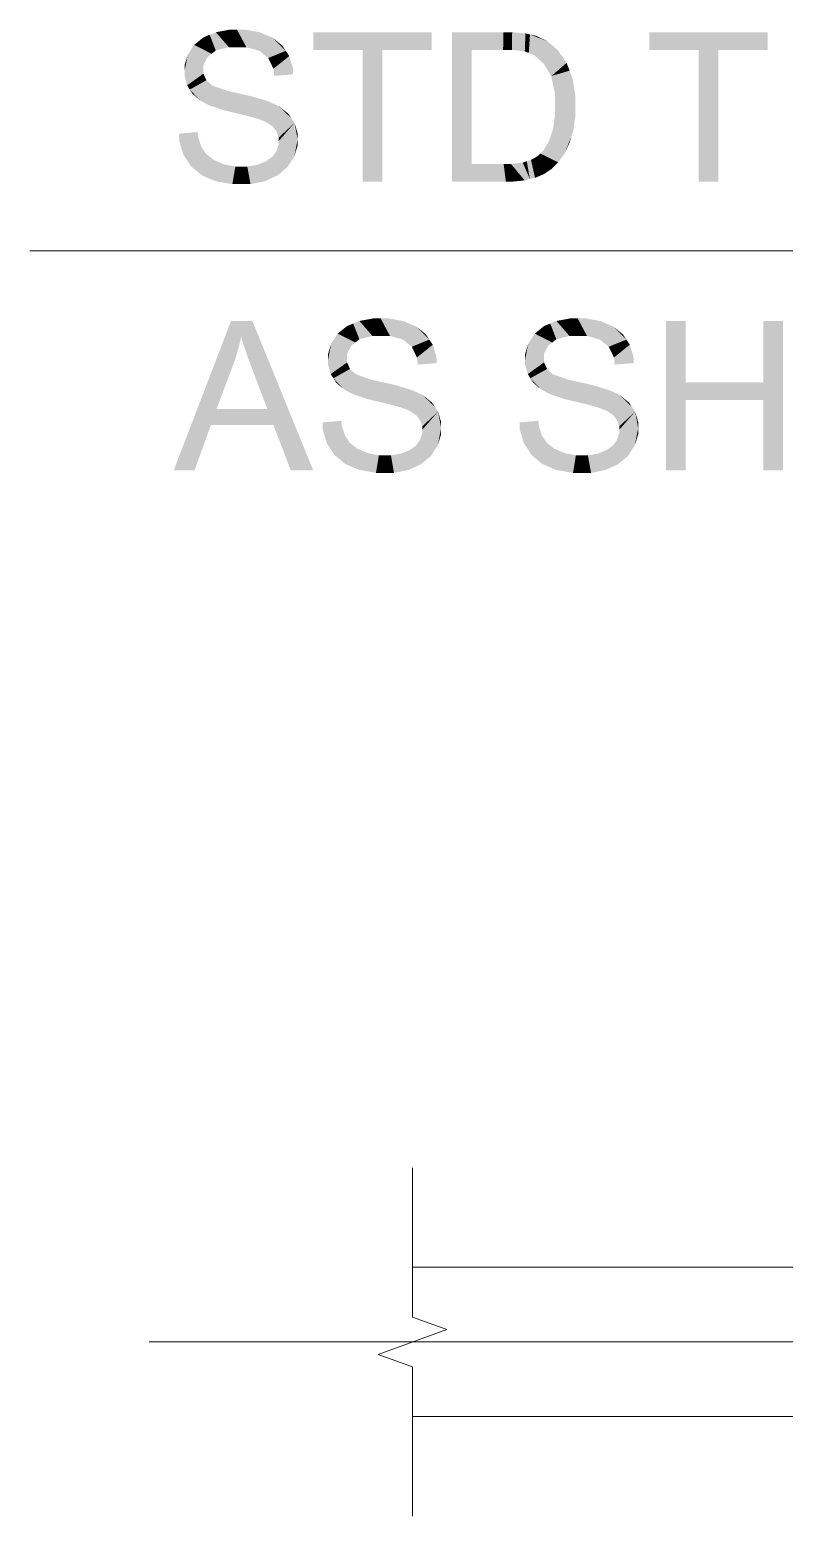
# Model space of a CAD drawing. Header units: millimetres. Extents: x 2 to 579, y 1 to 405.
# Drawn here: x 222.35 to 229.17, y 87.27 to 100.71 of the extents above; entities that cross this region are included whole.
import ezdxf

# ---------------------------------------------------------------- set-up
doc = ezdxf.new("R2010")
doc.units = ezdxf.units.MM
doc.linetypes.add('XKITLINE00', pattern=[0])
doc.layers.add('LinkedObject', color=7, linetype='Continuous', lineweight=0)

# ---------------------------------------------------------------- blocks, each defined once
blk = doc.blocks.new('*A4')
at = {"layer": 'LinkedObject'}
for points in [[(224.031, 100.518), (223.92, 100.637), (223.976, 100.66)], [(224.032, 100.683), (224.149, 100.548), (223.976, 100.66)], [(223.976, 100.66), (224.149, 100.548), (224.031, 100.518)], [(224.155, 100.706), (224.149, 100.548), (224.032, 100.683)], [(224.223, 100.706), (224.149, 100.548), (224.155, 100.706)], [(224.149, 100.548), (224.223, 100.706), (224.23, 100.548)], [(224.223, 100.706), (224.308, 100.548), (224.23, 100.548)], [(224.431, 100.682), (224.223, 100.706), (224.298, 100.706)], [(224.488, 100.657), (224.223, 100.706), (224.431, 100.682)], [(224.426, 100.515), (224.223, 100.706), (224.488, 100.657)], [(224.308, 100.548), (224.223, 100.706), (224.426, 100.515)], [(224.488, 100.657), (224.465, 100.482), (224.426, 100.515)], [(224.545, 100.633), (224.465, 100.482), (224.488, 100.657)], [(224.914, 100.683), (225.358, 100.524), (224.914, 100.524)], [(225.536, 100.524), (225.358, 100.524), (224.914, 100.683)], [(225.536, 100.524), (224.914, 100.683), (225.983, 100.683)], [(225.536, 100.524), (225.983, 100.683), (225.983, 100.524)], [(226.167, 100.683), (226.345, 100.524), (226.167, 99.333)], [(226.628, 100.524), (226.167, 100.683), (226.631, 100.683)], [(226.345, 100.524), (226.167, 100.683), (226.628, 100.524)], [(226.631, 100.683), (226.708, 100.524), (226.628, 100.524)], [(226.71, 100.683), (226.708, 100.524), (226.631, 100.683)], [(226.71, 100.683), (226.824, 100.51), (226.708, 100.524)], [(226.83, 100.673), (226.824, 100.51), (226.71, 100.683)], [(226.871, 100.663), (226.824, 100.51), (226.83, 100.673)], [(226.871, 100.663), (226.86, 100.496), (226.824, 100.51)], [(226.86, 100.496), (226.871, 100.663), (226.909, 100.477)], [(227.028, 100.602), (226.871, 100.663), (226.929, 100.65)], [(227.069, 100.567), (226.871, 100.663), (227.028, 100.602)], [(226.994, 100.4), (226.871, 100.663), (227.069, 100.567)], [(226.909, 100.477), (226.871, 100.663), (226.994, 100.4)], [(227.95, 100.683), (228.394, 100.524), (227.95, 100.524)], [(228.572, 100.524), (228.394, 100.524), (227.95, 100.683)], [(228.572, 100.524), (227.95, 100.683), (229.019, 100.683)], [(228.572, 100.524), (229.019, 100.683), (229.019, 100.524)], [(223.807, 100.525), (223.749, 100.333), (223.778, 100.48)], [(223.957, 100.459), (223.749, 100.333), (223.807, 100.525)], [(223.836, 100.569), (223.994, 100.488), (223.807, 100.525)], [(223.807, 100.525), (223.994, 100.488), (223.957, 100.459)], [(223.92, 100.637), (223.994, 100.488), (223.836, 100.569)], [(223.994, 100.488), (223.92, 100.637), (224.031, 100.518)], [(224.465, 100.482), (224.545, 100.633), (224.505, 100.45)], [(224.505, 100.45), (224.545, 100.633), (224.664, 100.515)], [(224.664, 100.515), (224.552, 100.353), (224.505, 100.45)], [(224.664, 100.515), (224.545, 100.633), (224.633, 100.562)], [(224.695, 100.468), (224.552, 100.353), (224.664, 100.515)], [(225.358, 99.333), (225.536, 100.524), (225.536, 99.333)], [(225.358, 100.524), (225.536, 100.524), (225.358, 99.333)], [(226.167, 99.333), (226.345, 100.524), (226.345, 99.492)], [(227.069, 100.567), (227.029, 100.343), (226.994, 100.4)], [(227.122, 100.522), (227.029, 100.343), (227.069, 100.567)], [(227.202, 100.406), (227.029, 100.343), (227.122, 100.522)], [(228.394, 99.333), (228.572, 100.524), (228.572, 99.333)], [(228.394, 100.524), (228.572, 100.524), (228.394, 99.333)], [(223.778, 100.48), (223.749, 100.333), (223.749, 100.385)], [(223.92, 100.387), (223.749, 100.333), (223.957, 100.459)], [(223.749, 100.333), (223.92, 100.387), (223.92, 100.345)], [(224.728, 100.362), (224.552, 100.353), (224.695, 100.468)], [(227.029, 100.343), (227.202, 100.406), (227.063, 100.287)], [(227.063, 100.287), (227.202, 100.406), (227.229, 100.336)], [(223.92, 100.309), (223.749, 100.333), (223.92, 100.345)], [(223.749, 100.333), (223.92, 100.309), (223.749, 100.287)], [(223.749, 100.287), (223.92, 100.309), (223.772, 100.203)], [(223.772, 100.203), (223.92, 100.309), (223.796, 100.165)], [(223.796, 100.165), (223.92, 100.309), (223.946, 100.249)], [(223.946, 100.249), (223.891, 100.065), (223.796, 100.165)], [(223.973, 100.225), (223.891, 100.065), (223.946, 100.249)], [(224.73, 100.302), (224.552, 100.353), (224.728, 100.362)], [(224.552, 100.353), (224.73, 100.302), (224.559, 100.289)], [(227.229, 100.336), (227.098, 100.124), (227.063, 100.287)], [(227.255, 100.266), (227.098, 100.124), (227.229, 100.336)], [(227.282, 100.105), (227.098, 100.124), (227.255, 100.266)], [(223.796, 100.165), (223.891, 100.065), (223.82, 100.128)], [(223.891, 100.065), (223.973, 100.225), (223.94, 100.039)], [(223.94, 100.039), (223.973, 100.225), (223.998, 100.202)], [(223.94, 100.039), (223.998, 100.202), (223.977, 100.02)], [(223.977, 100.02), (223.998, 100.202), (224.107, 99.977)], [(224.107, 99.977), (223.998, 100.202), (224.133, 100.154)], [(224.107, 99.977), (224.133, 100.154), (224.2, 99.955)], [(224.2, 99.955), (224.133, 100.154), (224.242, 100.129)], [(224.2, 99.955), (224.242, 100.129), (224.293, 99.933)], [(224.293, 99.933), (224.242, 100.129), (224.351, 100.105)], [(227.282, 100.015), (227.098, 100.124), (227.282, 100.105)], [(227.098, 100.124), (227.282, 100.015), (227.098, 100.018)], [(224.293, 99.933), (224.351, 100.105), (224.413, 99.9)], [(224.413, 99.9), (224.351, 100.105), (224.44, 99.889)], [(224.44, 99.889), (224.351, 100.105), (224.482, 99.873)], [(224.5, 100.061), (224.482, 99.873), (224.351, 100.105)], [(224.54, 100.043), (224.482, 99.873), (224.5, 100.061)], [(224.482, 99.873), (224.54, 100.043), (224.543, 99.833)], [(224.543, 99.833), (224.54, 100.043), (224.599, 100.016)], [(224.543, 99.833), (224.599, 100.016), (224.562, 99.81)], [(224.562, 99.81), (224.599, 100.016), (224.581, 99.786)], [(224.599, 100.016), (224.714, 99.906), (224.581, 99.786)], [(224.714, 99.906), (224.599, 100.016), (224.686, 99.947)], [(227.282, 100.015), (227.098, 99.942), (227.098, 100.018)], [(227.282, 99.938), (227.098, 99.942), (227.282, 100.015)], [(224.581, 99.786), (224.714, 99.906), (224.599, 99.73)], [(224.599, 99.73), (224.714, 99.906), (224.743, 99.864)], [(224.599, 99.73), (224.743, 99.864), (224.599, 99.699)], [(224.599, 99.699), (224.743, 99.864), (224.599, 99.667)], [(224.743, 99.864), (224.771, 99.714), (224.599, 99.667)], [(224.771, 99.714), (224.743, 99.864), (224.771, 99.768)], [(227.098, 99.942), (227.282, 99.938), (227.08, 99.811)], [(227.08, 99.811), (227.282, 99.938), (227.246, 99.743)], [(227.246, 99.743), (227.282, 99.938), (227.264, 99.802)], [(223.873, 99.73), (223.699, 99.766), (223.867, 99.781)], [(223.699, 99.766), (223.773, 99.524), (223.701, 99.699)], [(223.873, 99.73), (223.773, 99.524), (223.699, 99.766)], [(223.901, 99.647), (223.773, 99.524), (223.873, 99.73)], [(224.58, 99.61), (224.771, 99.714), (224.74, 99.558)], [(224.599, 99.667), (224.771, 99.714), (224.58, 99.61)], [(224.74, 99.558), (224.771, 99.714), (224.771, 99.66)], [(226.995, 99.619), (227.246, 99.743), (227.154, 99.546)], [(227.045, 99.704), (227.246, 99.743), (226.995, 99.619)], [(227.063, 99.758), (227.246, 99.743), (227.045, 99.704)], [(227.246, 99.743), (227.063, 99.758), (227.08, 99.811)], [(227.154, 99.546), (227.246, 99.743), (227.182, 99.585)], [(227.182, 99.585), (227.246, 99.743), (227.228, 99.683)], [(223.701, 99.699), (223.773, 99.524), (223.738, 99.577)], [(223.773, 99.524), (223.901, 99.647), (223.808, 99.47)], [(223.808, 99.47), (223.901, 99.647), (223.905, 99.39)], [(223.923, 99.614), (223.905, 99.39), (223.901, 99.647)], [(223.945, 99.582), (223.905, 99.39), (223.923, 99.614)], [(223.945, 99.582), (223.966, 99.363), (223.905, 99.39)], [(224.013, 99.529), (223.966, 99.363), (223.945, 99.582)], [(224.561, 99.583), (224.74, 99.558), (224.542, 99.557)], [(224.58, 99.61), (224.74, 99.558), (224.561, 99.583)], [(226.964, 99.587), (227.064, 99.446), (226.941, 99.564)], [(227.154, 99.546), (226.964, 99.587), (226.995, 99.619)], [(227.126, 99.507), (226.964, 99.587), (227.154, 99.546)], [(227.064, 99.446), (226.964, 99.587), (227.126, 99.507)], [(223.966, 99.363), (224.013, 99.529), (224.028, 99.337)], [(224.058, 99.509), (224.028, 99.337), (224.013, 99.529)], [(224.104, 99.489), (224.028, 99.337), (224.058, 99.509)], [(224.104, 99.489), (224.181, 99.31), (224.028, 99.337)], [(224.208, 99.469), (224.181, 99.31), (224.104, 99.489)], [(224.208, 99.469), (224.273, 99.31), (224.181, 99.31)], [(224.265, 99.469), (224.273, 99.31), (224.208, 99.469)], [(224.265, 99.469), (224.345, 99.31), (224.273, 99.31)], [(224.316, 99.469), (224.345, 99.31), (224.265, 99.469)], [(224.406, 99.484), (224.532, 99.363), (224.316, 99.469)], [(224.316, 99.469), (224.532, 99.363), (224.345, 99.31)], [(224.445, 99.5), (224.678, 99.463), (224.406, 99.484)], [(224.59, 99.389), (224.406, 99.484), (224.678, 99.463)], [(224.532, 99.363), (224.406, 99.484), (224.59, 99.389)], [(224.484, 99.515), (224.678, 99.463), (224.445, 99.5)], [(224.542, 99.557), (224.709, 99.511), (224.484, 99.515)], [(224.484, 99.515), (224.709, 99.511), (224.678, 99.463)], [(224.709, 99.511), (224.542, 99.557), (224.74, 99.558)], [(226.345, 99.492), (226.653, 99.333), (226.167, 99.333)], [(226.633, 99.492), (226.653, 99.333), (226.345, 99.492)], [(226.633, 99.492), (226.714, 99.333), (226.653, 99.333)], [(226.7, 99.492), (226.714, 99.333), (226.633, 99.492)], [(226.87, 99.356), (226.7, 99.492), (226.805, 99.505)], [(226.823, 99.344), (226.7, 99.492), (226.87, 99.356)], [(226.714, 99.333), (226.7, 99.492), (226.823, 99.344)], [(226.842, 99.517), (226.87, 99.356), (226.805, 99.505)], [(226.88, 99.529), (226.87, 99.356), (226.842, 99.517)], [(226.87, 99.356), (226.88, 99.529), (226.917, 99.367)], [(227.031, 99.424), (226.88, 99.529), (226.941, 99.564)], [(226.998, 99.401), (226.88, 99.529), (227.031, 99.424)], [(226.917, 99.367), (226.88, 99.529), (226.998, 99.401)], [(226.941, 99.564), (227.064, 99.446), (227.031, 99.424)], [(224.345, 99.31), (224.532, 99.363), (224.475, 99.336)], [(225.453, 98.096), (225.447, 97.938), (225.329, 98.073)], [(225.521, 98.096), (225.447, 97.938), (225.453, 98.096)], [(225.447, 97.938), (225.521, 98.096), (225.528, 97.938)], [(225.521, 98.096), (225.606, 97.938), (225.528, 97.938)], [(225.728, 98.072), (225.521, 98.096), (225.596, 98.096)], [(225.785, 98.047), (225.521, 98.096), (225.728, 98.072)], [(225.723, 97.905), (225.521, 98.096), (225.785, 98.047)], [(225.606, 97.938), (225.521, 98.096), (225.723, 97.905)], [(227.233, 98.096), (227.227, 97.938), (227.11, 98.073)], [(227.302, 98.096), (227.227, 97.938), (227.233, 98.096)], [(227.227, 97.938), (227.302, 98.096), (227.308, 97.938)], [(227.302, 98.096), (227.386, 97.938), (227.308, 97.938)], [(227.509, 98.072), (227.302, 98.096), (227.376, 98.096)], [(227.566, 98.047), (227.302, 98.096), (227.509, 98.072)], [(227.504, 97.905), (227.302, 98.096), (227.566, 98.047)], [(227.386, 97.938), (227.302, 98.096), (227.504, 97.905)], [(224.169, 98.073), (224.187, 97.673), (223.651, 96.723)], [(224.187, 97.673), (224.169, 98.073), (224.21, 97.737)], [(224.21, 97.737), (224.169, 98.073), (224.246, 97.866)], [(224.246, 97.866), (224.169, 98.073), (224.26, 97.931)], [(224.362, 98.073), (224.26, 97.931), (224.169, 98.073)], [(224.26, 97.931), (224.362, 98.073), (224.276, 97.876)], [(224.276, 97.876), (224.362, 98.073), (224.324, 97.736)], [(224.324, 97.736), (224.362, 98.073), (224.356, 97.65)], [(224.356, 97.65), (224.362, 98.073), (224.497, 97.278)], [(224.497, 97.278), (224.362, 98.073), (224.552, 97.132)], [(224.552, 97.132), (224.362, 98.073), (224.912, 96.723)], [(225.133, 97.959), (225.292, 97.878), (225.104, 97.915)], [(225.218, 98.027), (225.292, 97.878), (225.133, 97.959)], [(225.329, 97.908), (225.218, 98.027), (225.273, 98.05)], [(225.292, 97.878), (225.218, 98.027), (225.329, 97.908)], [(225.329, 98.073), (225.447, 97.938), (225.273, 98.05)], [(225.273, 98.05), (225.447, 97.938), (225.329, 97.908)], [(225.785, 98.047), (225.763, 97.872), (225.723, 97.905)], [(225.843, 98.023), (225.763, 97.872), (225.785, 98.047)], [(225.763, 97.872), (225.843, 98.023), (225.803, 97.84)], [(225.803, 97.84), (225.843, 98.023), (225.961, 97.905)], [(225.961, 97.905), (225.843, 98.023), (225.931, 97.952)], [(226.914, 97.959), (227.072, 97.878), (226.885, 97.915)], [(226.998, 98.027), (227.072, 97.878), (226.914, 97.959)], [(227.109, 97.908), (226.998, 98.027), (227.054, 98.05)], [(227.072, 97.878), (226.998, 98.027), (227.109, 97.908)], [(227.11, 98.073), (227.227, 97.938), (227.054, 98.05)], [(227.054, 98.05), (227.227, 97.938), (227.109, 97.908)], [(227.566, 98.047), (227.543, 97.872), (227.504, 97.905)], [(227.623, 98.023), (227.543, 97.872), (227.566, 98.047)], [(227.543, 97.872), (227.623, 98.023), (227.583, 97.84)], [(227.583, 97.84), (227.623, 98.023), (227.742, 97.905)], [(227.742, 97.905), (227.623, 98.023), (227.711, 97.952)], [(228.277, 97.518), (228.099, 96.723), (228.099, 98.073)], [(228.277, 97.518), (228.099, 98.073), (228.277, 98.073)], [(229.157, 98.073), (228.979, 97.518), (228.979, 98.073)], [(228.979, 97.359), (228.979, 97.518), (229.157, 98.073)], [(228.979, 97.359), (229.157, 98.073), (229.157, 96.723)], [(225.104, 97.915), (225.046, 97.723), (225.075, 97.87)], [(225.255, 97.849), (225.046, 97.723), (225.104, 97.915)], [(225.075, 97.87), (225.046, 97.723), (225.046, 97.775)], [(225.218, 97.777), (225.046, 97.723), (225.255, 97.849)], [(225.104, 97.915), (225.292, 97.878), (225.255, 97.849)], [(225.961, 97.905), (225.849, 97.743), (225.803, 97.84)], [(225.992, 97.858), (225.849, 97.743), (225.961, 97.905)], [(226.025, 97.752), (225.849, 97.743), (225.992, 97.858)], [(226.885, 97.915), (226.827, 97.723), (226.856, 97.87)], [(227.035, 97.849), (226.827, 97.723), (226.885, 97.915)], [(226.856, 97.87), (226.827, 97.723), (226.827, 97.775)], [(226.998, 97.777), (226.827, 97.723), (227.035, 97.849)], [(226.885, 97.915), (227.072, 97.878), (227.035, 97.849)], [(227.742, 97.905), (227.63, 97.743), (227.583, 97.84)], [(227.773, 97.858), (227.63, 97.743), (227.742, 97.905)], [(227.806, 97.752), (227.63, 97.743), (227.773, 97.858)], [(225.046, 97.723), (225.218, 97.777), (225.218, 97.735)], [(225.218, 97.699), (225.046, 97.723), (225.218, 97.735)], [(225.046, 97.723), (225.218, 97.699), (225.046, 97.677)], [(225.046, 97.677), (225.218, 97.699), (225.07, 97.593)], [(225.07, 97.593), (225.218, 97.699), (225.094, 97.555)], [(225.094, 97.555), (225.218, 97.699), (225.244, 97.639)], [(226.028, 97.692), (225.849, 97.743), (226.025, 97.752)], [(225.849, 97.743), (226.028, 97.692), (225.856, 97.679)], [(226.827, 97.723), (226.998, 97.777), (226.998, 97.735)], [(226.998, 97.699), (226.827, 97.723), (226.998, 97.735)], [(226.827, 97.723), (226.998, 97.699), (226.827, 97.677)], [(226.827, 97.677), (226.998, 97.699), (226.851, 97.593)], [(226.851, 97.593), (226.998, 97.699), (226.874, 97.555)], [(226.874, 97.555), (226.998, 97.699), (227.025, 97.639)], [(227.808, 97.692), (227.63, 97.743), (227.806, 97.752)], [(227.63, 97.743), (227.808, 97.692), (227.637, 97.679)], [(223.651, 96.723), (224.187, 97.673), (224.038, 97.278)], [(225.244, 97.639), (225.189, 97.455), (225.094, 97.555)], [(225.27, 97.615), (225.189, 97.455), (225.244, 97.639)], [(225.189, 97.455), (225.27, 97.615), (225.237, 97.429)], [(225.237, 97.429), (225.27, 97.615), (225.296, 97.592)], [(225.237, 97.429), (225.296, 97.592), (225.274, 97.41)], [(225.274, 97.41), (225.296, 97.592), (225.404, 97.367)], [(225.404, 97.367), (225.296, 97.592), (225.43, 97.544)], [(227.025, 97.639), (226.97, 97.455), (226.874, 97.555)], [(227.051, 97.615), (226.97, 97.455), (227.025, 97.639)], [(226.97, 97.455), (227.051, 97.615), (227.018, 97.429)], [(227.018, 97.429), (227.051, 97.615), (227.077, 97.592)], [(227.018, 97.429), (227.077, 97.592), (227.055, 97.41)], [(227.055, 97.41), (227.077, 97.592), (227.185, 97.367)], [(227.185, 97.367), (227.077, 97.592), (227.211, 97.544)], [(225.094, 97.555), (225.189, 97.455), (225.117, 97.518)], [(225.404, 97.367), (225.43, 97.544), (225.497, 97.345)], [(225.497, 97.345), (225.43, 97.544), (225.539, 97.519)], [(225.497, 97.345), (225.539, 97.519), (225.59, 97.323)], [(225.59, 97.323), (225.539, 97.519), (225.648, 97.495)], [(225.59, 97.323), (225.648, 97.495), (225.71, 97.29)], [(225.71, 97.29), (225.648, 97.495), (225.738, 97.279)], [(225.738, 97.279), (225.648, 97.495), (225.78, 97.263)], [(225.797, 97.451), (225.78, 97.263), (225.648, 97.495)], [(225.838, 97.433), (225.78, 97.263), (225.797, 97.451)], [(225.78, 97.263), (225.838, 97.433), (225.841, 97.223)], [(225.841, 97.223), (225.838, 97.433), (225.897, 97.406)], [(226.874, 97.555), (226.97, 97.455), (226.898, 97.518)], [(227.185, 97.367), (227.211, 97.544), (227.278, 97.345)], [(227.278, 97.345), (227.211, 97.544), (227.32, 97.519)], [(227.278, 97.345), (227.32, 97.519), (227.371, 97.323)], [(227.371, 97.323), (227.32, 97.519), (227.429, 97.495)], [(227.371, 97.323), (227.429, 97.495), (227.491, 97.29)], [(227.491, 97.29), (227.429, 97.495), (227.518, 97.279)], [(227.518, 97.279), (227.429, 97.495), (227.561, 97.263)], [(227.578, 97.451), (227.561, 97.263), (227.429, 97.495)], [(227.619, 97.433), (227.561, 97.263), (227.578, 97.451)], [(227.561, 97.263), (227.619, 97.433), (227.621, 97.223)], [(227.621, 97.223), (227.619, 97.433), (227.678, 97.406)], [(228.277, 97.359), (228.099, 96.723), (228.277, 97.518)], [(228.277, 97.518), (228.979, 97.359), (228.277, 97.359)], [(228.979, 97.518), (228.979, 97.359), (228.277, 97.518)], [(225.841, 97.223), (225.897, 97.406), (225.859, 97.2)], [(225.859, 97.2), (225.897, 97.406), (225.878, 97.176)], [(225.897, 97.406), (226.012, 97.296), (225.878, 97.176)], [(225.878, 97.176), (226.012, 97.296), (225.897, 97.12)], [(226.012, 97.296), (225.897, 97.406), (225.984, 97.337)], [(225.897, 97.12), (226.012, 97.296), (226.04, 97.254)], [(227.621, 97.223), (227.678, 97.406), (227.64, 97.2)], [(227.64, 97.2), (227.678, 97.406), (227.659, 97.176)], [(227.678, 97.406), (227.793, 97.296), (227.659, 97.176)], [(227.659, 97.176), (227.793, 97.296), (227.677, 97.12)], [(227.677, 97.12), (227.793, 97.296), (227.821, 97.254)], [(227.793, 97.296), (227.678, 97.406), (227.765, 97.337)], [(228.099, 96.723), (228.277, 97.359), (228.277, 96.723)], [(228.979, 97.359), (229.157, 96.723), (228.979, 96.723)], [(223.987, 97.132), (223.651, 96.723), (224.038, 97.278)], [(224.038, 97.278), (224.552, 97.132), (223.987, 97.132)], [(224.497, 97.278), (224.552, 97.132), (224.038, 97.278)], [(225.171, 97.12), (224.996, 97.156), (225.165, 97.171)], [(224.996, 97.156), (225.07, 96.914), (224.998, 97.089)], [(225.171, 97.12), (225.07, 96.914), (224.996, 97.156)], [(225.897, 97.12), (226.04, 97.254), (225.897, 97.089)], [(225.897, 97.089), (226.04, 97.254), (225.897, 97.057)], [(226.04, 97.254), (226.068, 97.104), (225.897, 97.057)], [(226.068, 97.104), (226.04, 97.254), (226.068, 97.158)], [(226.952, 97.12), (226.777, 97.156), (226.946, 97.171)], [(226.777, 97.156), (226.851, 96.914), (226.779, 97.089)], [(226.952, 97.12), (226.851, 96.914), (226.777, 97.156)], [(227.677, 97.12), (227.821, 97.254), (227.677, 97.089)], [(227.677, 97.089), (227.821, 97.254), (227.677, 97.057)], [(227.821, 97.254), (227.849, 97.104), (227.677, 97.057)], [(227.849, 97.104), (227.821, 97.254), (227.849, 97.158)], [(223.651, 96.723), (223.987, 97.132), (223.839, 96.723)], [(224.552, 97.132), (224.912, 96.723), (224.709, 96.723)], [(224.998, 97.089), (225.07, 96.914), (225.035, 96.967)], [(225.199, 97.037), (225.07, 96.914), (225.171, 97.12)], [(225.07, 96.914), (225.199, 97.037), (225.105, 96.86)], [(225.105, 96.86), (225.199, 97.037), (225.202, 96.78)], [(225.221, 97.005), (225.202, 96.78), (225.199, 97.037)], [(225.878, 97), (226.068, 97.104), (226.037, 96.948)], [(225.897, 97.057), (226.068, 97.104), (225.878, 97)], [(226.037, 96.948), (226.068, 97.104), (226.068, 97.05)], [(226.779, 97.089), (226.851, 96.914), (226.816, 96.967)], [(226.979, 97.037), (226.851, 96.914), (226.952, 97.12)], [(226.851, 96.914), (226.979, 97.037), (226.886, 96.86)], [(226.886, 96.86), (226.979, 97.037), (226.983, 96.78)], [(227.001, 97.005), (226.983, 96.78), (226.979, 97.037)], [(227.658, 97), (227.849, 97.104), (227.818, 96.948)], [(227.677, 97.057), (227.849, 97.104), (227.658, 97)], [(227.818, 96.948), (227.849, 97.104), (227.849, 97.05)], [(225.242, 96.972), (225.202, 96.78), (225.221, 97.005)], [(225.242, 96.972), (225.264, 96.753), (225.202, 96.78)], [(225.31, 96.919), (225.264, 96.753), (225.242, 96.972)], [(225.264, 96.753), (225.31, 96.919), (225.326, 96.727)], [(225.356, 96.899), (225.326, 96.727), (225.31, 96.919)], [(225.402, 96.879), (225.326, 96.727), (225.356, 96.899)], [(225.743, 96.89), (225.976, 96.853), (225.703, 96.874)], [(225.782, 96.905), (225.976, 96.853), (225.743, 96.89)], [(225.84, 96.947), (226.007, 96.901), (225.782, 96.905)], [(225.782, 96.905), (226.007, 96.901), (225.976, 96.853)], [(225.859, 96.973), (226.037, 96.948), (225.84, 96.947)], [(226.007, 96.901), (225.84, 96.947), (226.037, 96.948)], [(225.878, 97), (226.037, 96.948), (225.859, 96.973)], [(227.023, 96.972), (226.983, 96.78), (227.001, 97.005)], [(227.023, 96.972), (227.045, 96.753), (226.983, 96.78)], [(227.091, 96.919), (227.045, 96.753), (227.023, 96.972)], [(227.045, 96.753), (227.091, 96.919), (227.106, 96.727)], [(227.137, 96.899), (227.106, 96.727), (227.091, 96.919)], [(227.183, 96.879), (227.106, 96.727), (227.137, 96.899)], [(227.523, 96.89), (227.757, 96.853), (227.484, 96.874)], [(227.562, 96.905), (227.757, 96.853), (227.523, 96.89)], [(227.62, 96.947), (227.787, 96.901), (227.562, 96.905)], [(227.562, 96.905), (227.787, 96.901), (227.757, 96.853)], [(227.639, 96.973), (227.818, 96.948), (227.62, 96.947)], [(227.787, 96.901), (227.62, 96.947), (227.818, 96.948)], [(227.658, 97), (227.818, 96.948), (227.639, 96.973)], [(225.402, 96.879), (225.479, 96.7), (225.326, 96.727)], [(225.505, 96.859), (225.479, 96.7), (225.402, 96.879)], [(225.505, 96.859), (225.57, 96.7), (225.479, 96.7)], [(225.563, 96.859), (225.57, 96.7), (225.505, 96.859)], [(225.563, 96.859), (225.642, 96.7), (225.57, 96.7)], [(225.614, 96.859), (225.642, 96.7), (225.563, 96.859)], [(225.703, 96.874), (225.83, 96.753), (225.614, 96.859)], [(225.614, 96.859), (225.83, 96.753), (225.642, 96.7)], [(225.642, 96.7), (225.83, 96.753), (225.772, 96.726)], [(225.887, 96.779), (225.703, 96.874), (225.976, 96.853)], [(225.83, 96.753), (225.703, 96.874), (225.887, 96.779)], [(227.183, 96.879), (227.26, 96.7), (227.106, 96.727)], [(227.286, 96.859), (227.26, 96.7), (227.183, 96.879)], [(227.286, 96.859), (227.351, 96.7), (227.26, 96.7)], [(227.343, 96.859), (227.351, 96.7), (227.286, 96.859)], [(227.343, 96.859), (227.423, 96.7), (227.351, 96.7)], [(227.394, 96.859), (227.423, 96.7), (227.343, 96.859)], [(227.484, 96.874), (227.61, 96.753), (227.394, 96.859)], [(227.394, 96.859), (227.61, 96.753), (227.423, 96.7)], [(227.423, 96.7), (227.61, 96.753), (227.553, 96.726)], [(227.668, 96.779), (227.484, 96.874), (227.757, 96.853)], [(227.61, 96.753), (227.484, 96.874), (227.668, 96.779)]]:
    blk.add_hatch(color=7, dxfattribs=at).paths.add_polyline_path(points, flags=17)
at = {"layer": 'LinkedObject', "color": 6, "linetype": 'XKITLINE00', "lineweight": 0}
for p, q in [((238.226, 98.707), (222.35, 98.707)), ((223.429, 88.845), (236.603, 88.845))]:
    blk.add_line(p, q, dxfattribs=at)
at = {"layer": 'LinkedObject', "color": 7, "linetype": 'XKITLINE00', "lineweight": 0}
for p, q in [((225.809, 90.418), (225.809, 89.068)), ((225.809, 89.52), (254.943, 89.52)), ((226.118, 88.956), (225.5, 88.731)), ((225.809, 89.068), (226.118, 88.956)), ((225.5, 88.731), (225.809, 88.618)), ((225.809, 88.618), (225.809, 87.268)), ((254.943, 88.17), (225.809, 88.17))]:
    blk.add_line(p, q, dxfattribs=at)

msp = doc.modelspace()

# ---------------------------------------------------------------- block references
at = {"lineweight": 0}
msp.add_blockref('*A4', (0, 0), dxfattribs=at)

doc.saveas('drawing.dxf')
